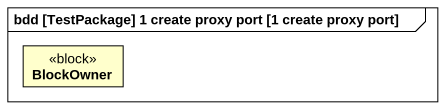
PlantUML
@startuml
mainframe bdd [TestPackage] 1 create proxy port [1 create proxy port]
hide circle
hide empty members
class BlockOwner <<block>>
@enduml
